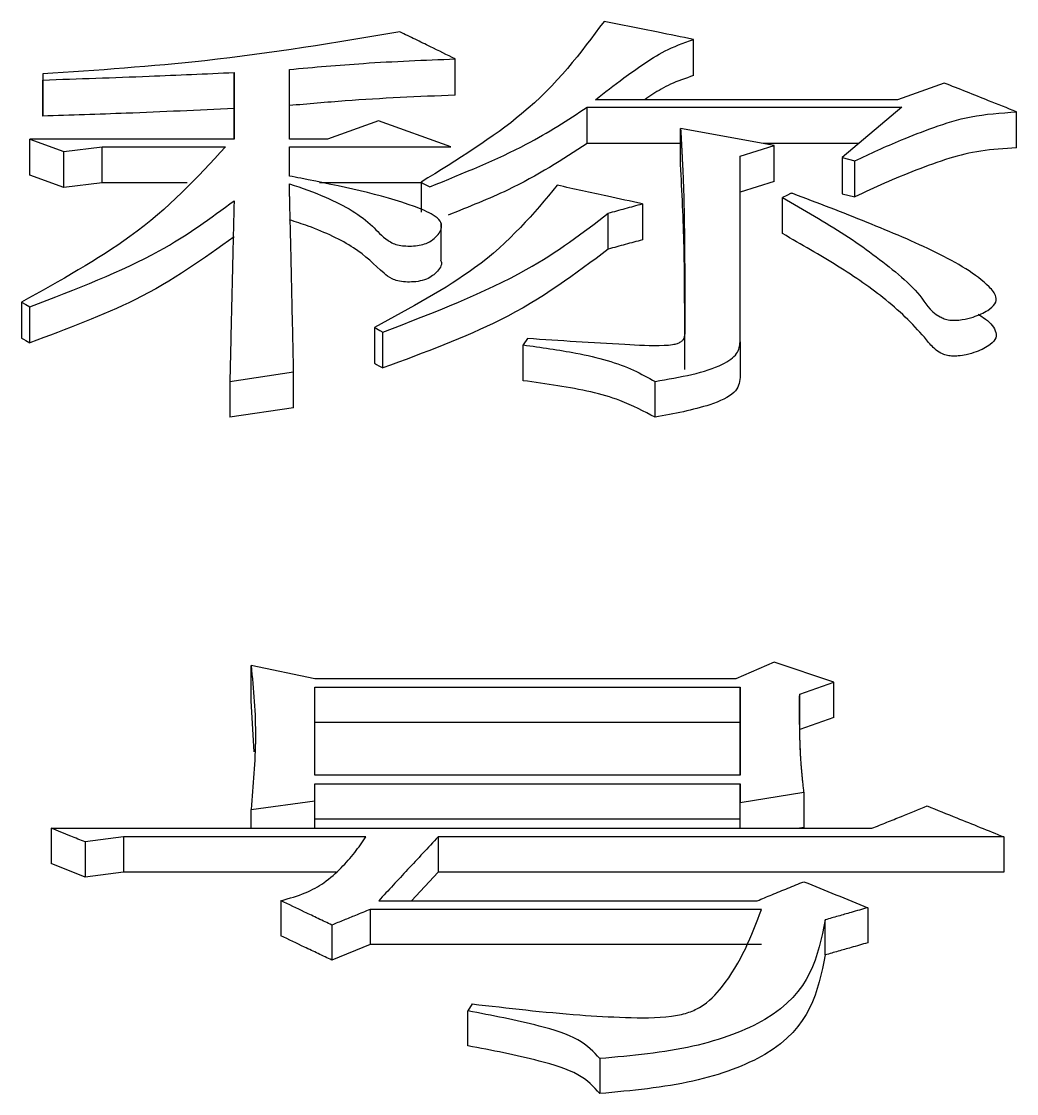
# Model space of a CAD drawing. Header units: millimetres. Extents: x 2379 to 4059, y 879 to 2067.
# Drawn here: x 2717.482 to 2720.013, y 1857.069 to 1859.796 of the extents above; entities that cross this region are included whole.
import ezdxf

# ---------------------------------------------------------------- set-up
doc = ezdxf.new("R2010")
doc.units = ezdxf.units.MM

msp = doc.modelspace()

# ---------------------------------------------------------------- linework, layer by layer
at = {"color": 7, "linetype": 'Continuous', "lineweight": 25}
for p, q in [((2718.1635, 1859.4959), (2718.1634, 1859.6735)), ((2718.5853, 1859.6082), (2718.5853, 1859.7003)), ((2717.536, 1859.662), (2717.536, 1859.6466)), ((2717.536, 1859.662), (2717.536, 1859.57)), ((2717.536, 1859.5547), (2717.536, 1859.6466)), ((2718.0228, 1859.6658), (2718.0228, 1859.4959)), ((2718.0228, 1859.5738), (2718.0228, 1859.6658)), ((2719.8293, 1859.6389), (2719.7103, 1859.5965)), ((2719.7103, 1859.5965), (2718.9423, 1859.5966)), ((2717.536, 1859.57), (2717.536, 1859.5547)), ((2718.0228, 1859.4959), (2718.0228, 1859.5738)), ((2718.9206, 1859.4854), (2718.9206, 1859.5773)), ((2718.9206, 1859.5773), (2719.7211, 1859.5772)), ((2719.7211, 1859.5772), (2719.5697, 1859.4492)), ((2720.0132, 1859.4738), (2720.0132, 1859.5656)), ((2718.3906, 1859.5425), (2718.2608, 1859.4959)), ((2718.5745, 1859.4765), (2718.3906, 1859.5425)), ((2719.3966, 1859.4803), (2719.1586, 1859.5231)), ((2719.1586, 1859.4313), (2719.1586, 1859.5231)), ((2717.5036, 1859.4959), (2717.5901, 1859.4648)), ((2718.0228, 1859.4959), (2717.5036, 1859.4959)), ((2717.5036, 1859.4042), (2717.5036, 1859.4959)), ((2718.2608, 1859.4959), (2718.1635, 1859.4959)), ((2719.1586, 1859.4854), (2718.9206, 1859.4854)), ((2719.6125, 1859.4854), (2719.3686, 1859.4854)), ((2717.5901, 1859.4648), (2717.6875, 1859.4765)), ((2717.5901, 1859.3731), (2717.5901, 1859.4648)), ((2717.6875, 1859.4765), (2718.0011, 1859.4765)), ((2718.1635, 1859.4765), (2718.5745, 1859.4765)), ((2718.1635, 1859.4023), (2718.1635, 1859.4765)), ((2719.3101, 1859.4531), (2719.3966, 1859.4803)), ((2719.3966, 1859.3886), (2719.3966, 1859.4803)), ((2719.3101, 1858.981), (2719.3101, 1859.4531)), ((2719.5697, 1859.4492), (2719.6022, 1859.4414)), ((2719.5697, 1859.4492), (2719.5697, 1859.3574)), ((2719.6022, 1859.3496), (2719.6022, 1859.4414)), ((2717.5901, 1859.3731), (2717.5036, 1859.4042)), ((2717.6875, 1859.3847), (2717.5901, 1859.3731)), ((2717.9032, 1859.3847), (2717.6875, 1859.3847)), ((2718.4987, 1859.3847), (2718.24, 1859.3847)), ((2718.4987, 1859.3867), (2718.4987, 1859.3108)), ((2719.3966, 1859.3886), (2719.3101, 1859.3613)), ((2719.4182, 1859.2558), (2719.4182, 1859.3474)), ((2719.5697, 1859.3574), (2719.6022, 1859.3496)), ((2719.0613, 1859.3317), (2719.0613, 1859.2401)), ((2718.9747, 1859.2165), (2718.9747, 1859.308)), ((2718.55, 1859.2719), (2718.55, 1859.2814)), ((2718.55, 1859.1888), (2718.55, 1859.271)), ((2717.4819, 1859.0816), (2717.4819, 1858.9903)), ((2717.5036, 1858.9783), (2717.5036, 1859.0696)), ((2718.3798, 1859.0173), (2718.3798, 1858.9261)), ((2718.4014, 1858.9141), (2718.4014, 1859.0052)), ((2719.1695, 1858.91), (2719.1695, 1859.0011)), ((2718.7692, 1858.9891), (2718.7584, 1858.9729)), ((2719.3101, 1858.981), (2719.3101, 1858.8899)), ((2718.012, 1858.8798), (2718.1743, 1858.9042)), ((2718.1743, 1858.8131), (2718.1743, 1858.9042)), ((2718.012, 1858.8798), (2718.012, 1858.7888)), ((2719.0937, 1858.7888), (2719.0938, 1858.8798)), ((2718.1743, 1858.8131), (2718.012, 1858.7888)), ((2718.0661, 1858.0674), (2718.0661, 1858.1574)), ((2718.2284, 1858.1233), (2718.0661, 1858.1574)), ((2719.3967, 1858.1659), (2719.2993, 1858.1233)), ((2719.5481, 1858.1148), (2719.3967, 1858.1659)), ((2719.2993, 1858.1233), (2718.2284, 1858.1233)), ((2718.2284, 1858.102), (2719.3101, 1858.102)), ((2718.2284, 1857.8782), (2718.2284, 1858.102)), ((2719.3101, 1858.102), (2719.3101, 1857.8782)), ((2719.3101, 1858.012), (2719.3101, 1858.102)), ((2719.4616, 1858.0848), (2719.5481, 1858.1148)), ((2719.5481, 1858.0248), (2719.5481, 1858.1148)), ((2718.074, 1857.9381), (2718.0661, 1858.0674)), ((2719.4616, 1858.0656), (2719.4616, 1858.0848)), ((2719.3101, 1858.012), (2718.2284, 1858.012)), ((2719.3101, 1857.8782), (2719.3101, 1858.012)), ((2719.5481, 1858.0248), (2719.4616, 1857.9949)), ((2719.3101, 1857.8782), (2718.2284, 1857.8782)), ((2718.2284, 1857.8566), (2719.3101, 1857.8565)), ((2718.2284, 1857.8131), (2718.2284, 1857.8566)), ((2719.3101, 1857.8565), (2719.3101, 1857.8088)), ((2719.3101, 1857.7669), (2719.3101, 1857.8565)), ((2719.3101, 1857.8088), (2719.4724, 1857.8348)), ((2719.4724, 1857.8348), (2719.4724, 1857.7452)), ((2718.0661, 1857.7914), (2718.2284, 1857.8131)), ((2718.2284, 1857.7434), (2718.2284, 1857.8131)), ((2719.3101, 1857.7434), (2719.3101, 1857.8088)), ((2718.0661, 1857.7434), (2718.0661, 1857.7914)), ((2719.3101, 1857.7669), (2718.2284, 1857.7669)), ((2719.3101, 1857.7434), (2719.3101, 1857.7669)), ((2717.5577, 1857.7434), (2719.6455, 1857.7434)), ((2717.5577, 1857.7434), (2717.5577, 1857.6539)), ((2719.4724, 1857.7452), (2719.461, 1857.7434)), ((2717.7416, 1857.7216), (2717.6443, 1857.7085)), ((2718.3582, 1857.7216), (2717.7416, 1857.7216)), ((2717.7416, 1857.7216), (2717.7416, 1857.6321)), ((2719.9808, 1857.7215), (2718.5421, 1857.7216)), ((2718.5421, 1857.7216), (2718.5421, 1857.6321)), ((2719.9808, 1857.7215), (2719.9808, 1857.6321)), ((2717.6443, 1857.7085), (2717.6443, 1857.619)), ((2717.6443, 1857.619), (2717.5577, 1857.6539)), ((2717.7416, 1857.6321), (2717.6443, 1857.619)), ((2718.2826, 1857.6321), (2717.7416, 1857.6321)), ((2718.5421, 1857.6321), (2718.4739, 1857.5591)), ((2719.9808, 1857.6321), (2718.5421, 1857.6321)), ((2718.1418, 1857.5591), (2718.1418, 1857.4698)), ((2718.3907, 1857.5591), (2719.3534, 1857.559)), ((2719.3642, 1857.537), (2718.369, 1857.537)), ((2718.369, 1857.537), (2718.369, 1857.4477)), ((2719.6346, 1857.5414), (2719.6346, 1857.4521)), ((2718.2717, 1857.4972), (2718.2717, 1857.408)), ((2719.5265, 1857.4212), (2719.5265, 1857.5104)), ((2718.369, 1857.4477), (2718.2717, 1857.408)), ((2719.3642, 1857.4477), (2718.369, 1857.4477)), ((2718.6286, 1857.2967), (2718.6178, 1857.2788)), ((2718.6178, 1857.1899), (2718.6178, 1857.2788)), ((2718.9532, 1857.1574), (2718.9532, 1857.0686))]:
    msp.add_line(p, q, dxfattribs=at)
at = {"color": 7, "linetype": 'Continuous', "lineweight": 25, "flags": 128}
for points in [[(2717.6875, 1859.3847), (2717.6875, 1859.4077), (2717.6875, 1859.4306), (2717.6875, 1859.4535), (2717.6875, 1859.4765)], [(2718.4987, 1859.3867), (2718.5042, 1859.3837), (2718.5123, 1859.3793), (2718.5204, 1859.3749)], [(2719.4398, 1859.3591), (2719.429, 1859.3532), (2719.4182, 1859.3474)], [(2717.4819, 1859.0816), (2717.4927, 1859.0756), (2717.5036, 1859.0696)], [(2718.3798, 1859.0173), (2718.3853, 1859.0142), (2718.3933, 1859.0097), (2718.4014, 1859.0052)], [(2717.4819, 1858.9903), (2717.4874, 1858.9873), (2717.4929, 1858.9842), (2717.5036, 1858.9783)], [(2718.7584, 1858.8818), (2718.7584, 1858.9188), (2718.7584, 1858.9459), (2718.7584, 1858.9729)], [(2718.3798, 1858.9261), (2718.3853, 1858.9231), (2718.3908, 1858.92), (2718.4014, 1858.9141)]]:
    msp.add_lwpolyline(points, dxfattribs=at)
at = {"color": 7, "linetype": 'Continuous', "lineweight": 25}
for points, knots in [([(2718.9639, 1859.7956), (2718.9044, 1859.7156), (2718.7976, 1859.5721), (2718.5905, 1859.4436), (2718.4987, 1859.3867)], [0, 0, 0, 0, 0.556899, 1, 1, 1, 1]), ([(2719.1911, 1859.7499), (2719.1612, 1859.7559), (2719.1084, 1859.7666), (2719.0326, 1859.7818), (2718.9868, 1859.791), (2718.9639, 1859.7956)], [0, 0, 0, 0, 0.394861, 0.69743, 1, 1, 1, 1]), ([(2718.4446, 1859.769), (2718.2815, 1859.7417), (2717.9887, 1859.6927), (2717.675, 1859.6714), (2717.536, 1859.662)], [0, 0, 0, 0, 0.557097, 1, 1, 1, 1]), ([(2718.5853, 1859.7003), (2718.5643, 1859.7106), (2718.5304, 1859.7272), (2718.4835, 1859.7501), (2718.4576, 1859.7627), (2718.4446, 1859.769)], [0, 0, 0, 0, 0.4477993, 0.7238996, 1, 1, 1, 1]), ([(2718.9423, 1859.5966), (2718.9657, 1859.6151), (2719.0043, 1859.6456), (2719.0638, 1859.6868), (2719.1155, 1859.722), (2719.1658, 1859.7406), (2719.1911, 1859.7499)], [0, 0, 0, 0, 0.337761, 0.556951, 0.777135, 1, 1, 1, 1]), ([(2719.1911, 1859.6578), (2719.1911, 1859.6656), (2719.1911, 1859.6811), (2719.1911, 1859.7118), (2719.1911, 1859.7347), (2719.1911, 1859.7499)], [0, 0, 0, 0, 0.2525, 0.505, 1, 1, 1, 1]), ([(2718.1634, 1859.6735), (2718.226, 1859.6791), (2718.3651, 1859.6916), (2718.5072, 1859.6972), (2718.5853, 1859.7003)], [0, 0, 0, 0, 0.449849, 1, 1, 1, 1]), ([(2717.536, 1859.6466), (2717.6264, 1859.6497), (2717.7889, 1859.6551), (2717.9509, 1859.6625), (2718.0228, 1859.6658)], [0, 0, 0, 0, 0.555754, 1, 1, 1, 1]), ([(2719.1911, 1859.6578), (2719.1708, 1859.6508), (2719.1306, 1859.637), (2719.0944, 1859.6147), (2719.0743, 1859.6012), (2719.0675, 1859.5966)], [0, 0, 0, 0, 0.401498, 0.797434, 1, 1, 1, 1]), ([(2720.0132, 1859.5656), (2719.9895, 1859.5751), (2719.9471, 1859.5921), (2719.8858, 1859.6165), (2719.8481, 1859.6314), (2719.8293, 1859.6389)], [0, 0, 0, 0, 0.386102, 0.693051, 1, 1, 1, 1]), ([(2718.5853, 1859.6082), (2718.4917, 1859.6042), (2718.3498, 1859.5981), (2718.2107, 1859.5857), (2718.1634, 1859.5815)], [0, 0, 0, 0, 0.659861, 1, 1, 1, 1]), ([(2718.0228, 1859.5738), (2717.9314, 1859.5697), (2717.7694, 1859.5623), (2717.6069, 1859.557), (2717.536, 1859.5547)], [0, 0, 0, 0, 0.564211, 1, 1, 1, 1]), ([(2718.5204, 1859.3749), (2718.6065, 1859.4098), (2718.7593, 1859.4716), (2718.8716, 1859.5452), (2718.9206, 1859.5773)], [0, 0, 0, 0, 0.563218, 1, 1, 1, 1]), ([(2719.6022, 1859.4414), (2719.6408, 1859.4592), (2719.7047, 1859.4888), (2719.802, 1859.5264), (2719.8943, 1859.5571), (2719.9733, 1859.5628), (2720.0132, 1859.5656)], [0, 0, 0, 0, 0.335019, 0.553277, 0.774167, 1, 1, 1, 1]), ([(2719.1586, 1859.5231), (2719.1588, 1859.52), (2719.1592, 1859.5139), (2719.1597, 1859.5047), (2719.1602, 1859.4954), (2719.1607, 1859.4862), (2719.1612, 1859.477), (2719.1616, 1859.4693), (2719.162, 1859.4616), (2719.1624, 1859.4539), (2719.1628, 1859.4446), (2719.1634, 1859.4323), (2719.1642, 1859.4169), (2719.165, 1859.3983), (2719.1656, 1859.3828), (2719.1661, 1859.3673), (2719.1666, 1859.3518), (2719.1671, 1859.3331), (2719.1674, 1859.3176), (2719.1677, 1859.302), (2719.1679, 1859.2864), (2719.1682, 1859.2676), (2719.1684, 1859.252), (2719.1686, 1859.2364), (2719.1687, 1859.2207), (2719.1689, 1859.1956), (2719.1691, 1859.1641), (2719.1692, 1859.1357), (2719.1693, 1859.1184), (2719.1693, 1859.1105), (2719.1693, 1859.1026), (2719.1694, 1859.0946), (2719.1694, 1859.0867), (2719.1694, 1859.0788), (2719.1694, 1859.0693), (2719.1694, 1859.0614), (2719.1694, 1859.0558), (2719.1694, 1859.0518), (2719.1694, 1859.0479), (2719.1694, 1859.0439), (2719.1694, 1859.0399), (2719.1694, 1859.036), (2719.1694, 1859.0312), (2719.1695, 1859.0272), (2719.1695, 1859.0232), (2719.1695, 1859.0193), (2719.1695, 1859.0145), (2719.1695, 1859.0105), (2719.1695, 1859.0061), (2719.1695, 1859.0032), (2719.1695, 1859.0011)], [0, 0, 0, 0, 0.0179705, 0.035941, 0.0539114, 0.0718819, 0.0898524, 0.1078229, 0.1168081, 0.1347786, 0.152749, 0.1707195, 0.2066605, 0.2426014, 0.2785424, 0.2965129, 0.3324539, 0.3683948, 0.4043358, 0.4223063, 0.4582472, 0.4941882, 0.5301291, 0.5480996, 0.5840406, 0.6199815, 0.6918635, 0.7637454, 0.7817158, 0.7907011, 0.8086716, 0.826642, 0.8356273, 0.8535978, 0.8715682, 0.8895387, 0.8985239, 0.9030166, 0.9120018, 0.920987, 0.9254797, 0.9344649, 0.9434501, 0.9524354, 0.956928, 0.9659132, 0.9748985, 0.9838837, 0.9883763, 1, 1, 1, 1]), ([(2718.9206, 1859.4854), (2718.8581, 1859.4444), (2718.7575, 1859.3785), (2718.6197, 1859.3238), (2718.5675, 1859.3031)], [0, 0, 0, 0, 0.621969, 1, 1, 1, 1]), ([(2718.0011, 1859.4765), (2717.9294, 1859.3986), (2717.8004, 1859.2587), (2717.5798, 1859.136), (2717.4819, 1859.0816)], [0, 0, 0, 0, 0.55626, 1, 1, 1, 1]), ([(2720.0132, 1859.4738), (2719.9821, 1859.4721), (2719.9205, 1859.4687), (2719.8352, 1859.4463), (2719.7565, 1859.4176), (2719.677, 1859.3843), (2719.6271, 1859.3612), (2719.6022, 1859.3496)], [0, 0, 0, 0, 0.175416, 0.347585, 0.56656, 0.783731, 1, 1, 1, 1]), ([(2719.1695, 1858.91), (2719.1693, 1858.9719), (2719.1691, 1859.0764), (2719.168, 1859.2507), (2719.1623, 1859.3617), (2719.1586, 1859.4313)], [0, 0, 0, 0, 0.351751, 0.593192, 1, 1, 1, 1]), ([(2718.1635, 1859.3827), (2718.1951, 1859.3718), (2718.282, 1859.3418), (2718.3645, 1859.2907), (2718.3999, 1859.247), (2718.4259, 1859.2312), (2718.4419, 1859.2262), (2718.4601, 1859.224), (2718.4798, 1859.2242), (2718.4993, 1859.2269), (2718.5185, 1859.2334), (2718.5389, 1859.2481), (2718.5526, 1859.2671), (2718.5493, 1859.2881), (2718.5261, 1859.3071), (2718.4194, 1859.351), (2718.2844, 1859.3783), (2718.1732, 1859.4004), (2718.1635, 1859.4023)], [0, 0, 0, 0, 0.104817, 0.288489, 0.371154, 0.389962, 0.405383, 0.420813, 0.436756, 0.454227, 0.471615, 0.498268, 0.557765, 0.592477, 0.62706, 0.687172, 0.972715, 1, 1, 1, 1]), ([(2718.1743, 1858.9042), (2718.1731, 1858.9575), (2718.1716, 1859.0243), (2718.1699, 1859.1035), (2718.1692, 1859.1365), (2718.1685, 1859.1694), (2718.1679, 1859.1956), (2718.1671, 1859.2284), (2718.1665, 1859.2545), (2718.1659, 1859.2806), (2718.1654, 1859.3001), (2718.165, 1859.3164), (2718.1646, 1859.3326), (2718.1643, 1859.3456), (2718.164, 1859.3585), (2718.1638, 1859.3698), (2718.1636, 1859.3779), (2718.1635, 1859.3827)], [0, 0, 0, 0, 0.329938, 0.412422, 0.494907, 0.536149, 0.618633, 0.659875, 0.74236, 0.783602, 0.824844, 0.866086, 0.886707, 0.927949, 0.94857, 0.969192, 1, 1, 1, 1]), ([(2718.8449, 1859.3788), (2718.7848, 1859.3068), (2718.6766, 1859.1772), (2718.4711, 1859.0665), (2718.3798, 1859.0173)], [0, 0, 0, 0, 0.555457, 1, 1, 1, 1]), ([(2719.0613, 1859.3317), (2719.0317, 1859.3381), (2718.9809, 1859.3492), (2718.9087, 1859.3649), (2718.8662, 1859.3742), (2718.8449, 1859.3788)], [0, 0, 0, 0, 0.410172, 0.705086, 1, 1, 1, 1]), ([(2719.4182, 1859.3474), (2719.4726, 1859.3163), (2719.5815, 1859.2542), (2719.6942, 1859.1695), (2719.772, 1859.0996), (2719.7913, 1859.0576), (2719.8288, 1859.0392), (2719.8423, 1859.0358), (2719.8588, 1859.035), (2719.8799, 1859.0373), (2719.9102, 1859.0452), (2719.9398, 1859.0588), (2719.9609, 1859.0769), (2719.9634, 1859.0982), (2719.9237, 1859.1455), (2719.812, 1859.2103), (2719.6329, 1859.2853), (2719.5067, 1859.3343), (2719.4412, 1859.3586), (2719.4398, 1859.3591)], [0, 0, 0, 0, 0.146382, 0.292955, 0.366204, 0.439427, 0.447746, 0.45616, 0.463429, 0.472823, 0.489455, 0.518149, 0.540935, 0.563855, 0.597101, 0.728178, 0.861562, 0.99717, 1, 1, 1, 1]), ([(2717.5036, 1859.0696), (2717.6206, 1859.1147), (2717.828, 1859.1948), (2717.9637, 1859.2956), (2718.0228, 1859.3396)], [0, 0, 0, 0, 0.56439, 1, 1, 1, 1]), ([(2718.0228, 1859.3395), (2718.0217, 1859.2933), (2718.0204, 1859.2413), (2718.0189, 1859.1772), (2718.0182, 1859.148), (2718.0173, 1859.1129), (2718.0165, 1859.0777), (2718.0157, 1859.0425), (2718.0149, 1859.0071), (2718.0143, 1858.9775), (2718.0138, 1858.9568), (2718.0134, 1858.942), (2718.0131, 1858.9272), (2718.0128, 1858.9123), (2718.0125, 1858.9004), (2718.0123, 1858.8906), (2718.0121, 1858.8837), (2718.012, 1858.8798)], [0, 0, 0, 0, 0.305862, 0.344095, 0.42056, 0.497026, 0.573491, 0.649956, 0.726422, 0.802887, 0.84112, 0.860236, 0.898469, 0.936701, 0.955818, 0.974934, 1, 1, 1, 1]), ([(2718.9747, 1859.308), (2718.9892, 1859.312), (2719.018, 1859.3198), (2719.0469, 1859.3277), (2719.0613, 1859.3317)], [0, 0, 0, 0, 0.499999, 1, 1, 1, 1]), ([(2718.4014, 1859.0052), (2718.5319, 1859.0557), (2718.7632, 1859.1452), (2718.9105, 1859.2586), (2718.9747, 1859.308)], [0, 0, 0, 0, 0.564262, 1, 1, 1, 1]), ([(2718.5483, 1859.1893), (2718.5492, 1859.1863), (2718.5531, 1859.1743), (2718.5399, 1859.1587), (2718.5221, 1859.144), (2718.5036, 1859.1362), (2718.4807, 1859.1327), (2718.4587, 1859.1326), (2718.4392, 1859.1353), (2718.4187, 1859.1426), (2718.3846, 1859.1721), (2718.3351, 1859.2217), (2718.2418, 1859.2653), (2718.1795, 1859.2858), (2718.1635, 1859.2911)], [0, 0, 0, 0, 0.03217, 0.130443, 0.169493, 0.209, 0.243133, 0.273005, 0.30335, 0.330697, 0.38979, 0.648371, 0.90947, 1, 1, 1, 1]), ([(2718.0228, 1859.248), (2717.9458, 1859.1922), (2717.8072, 1859.0918), (2717.5971, 1859.0133), (2717.5036, 1858.9783)], [0, 0, 0, 0, 0.554907, 1, 1, 1, 1]), ([(2719.0613, 1859.2401), (2719.0469, 1859.2361), (2719.018, 1859.2283), (2718.9892, 1859.2204), (2718.9747, 1859.2165)], [0, 0, 0, 0, 0.500001, 1, 1, 1, 1]), ([(2719.9152, 1859.0506), (2719.9198, 1859.0479), (2719.941, 1859.0355), (2719.9594, 1859.015), (2719.9635, 1858.9907), (2719.9464, 1858.9715), (2719.9181, 1858.9571), (2719.8885, 1858.948), (2719.8677, 1858.9445), (2719.8509, 1858.9439), (2719.8366, 1858.9457), (2719.8213, 1858.951), (2719.8012, 1858.9642), (2719.7642, 1859.012), (2719.6895, 1859.0854), (2719.5605, 1859.1745), (2719.4658, 1859.2286), (2719.4182, 1859.2558)], [0, 0, 0, 0, 0.019935, 0.092126, 0.128452, 0.164994, 0.212308, 0.23785, 0.255737, 0.26718, 0.278732, 0.291669, 0.31574, 0.371395, 0.593339, 0.795955, 1, 1, 1, 1]), ([(2718.9747, 1859.2165), (2718.8915, 1859.1536), (2718.7415, 1859.0403), (2718.5061, 1858.953), (2718.4014, 1858.9141)], [0, 0, 0, 0, 0.55488, 1, 1, 1, 1]), ([(2719.1694, 1859.0011), (2719.1688, 1858.9959), (2719.1679, 1858.9885), (2719.1593, 1858.9799), (2719.15, 1858.9754), (2719.1356, 1858.9721), (2719.0905, 1858.9691), (2719.0083, 1858.9746), (2718.8928, 1858.9805), (2718.8104, 1858.9862), (2718.7692, 1858.9891)], [0, 0, 0, 0, 0.083125, 0.11875, 0.147804, 0.176837, 0.225893, 0.446677, 0.723242, 1, 1, 1, 1]), ([(2718.7584, 1858.9729), (2718.8037, 1858.9666), (2718.8779, 1858.9561), (2718.9738, 1858.9347), (2719.0406, 1858.9093), (2719.0761, 1858.8896), (2719.0938, 1858.8798)], [0, 0, 0, 0, 0.347242, 0.568885, 0.786213, 1, 1, 1, 1]), ([(2719.0938, 1858.8798), (2719.1579, 1858.891), (2719.2461, 1858.9063), (2719.3065, 1858.9501), (2719.3089, 1858.9707), (2719.3101, 1858.981)], [0, 0, 0, 0, 0.574092, 0.788689, 1, 1, 1, 1]), ([(2719.3101, 1858.8899), (2719.3081, 1858.8766), (2719.3042, 1858.8498), (2719.2203, 1858.8122), (2719.1423, 1858.7978), (2719.0937, 1858.7888)], [0, 0, 0, 0, 0.2685744, 0.5449192, 1, 1, 1, 1]), ([(2719.0937, 1858.7888), (2719.0657, 1858.8038), (2719.0191, 1858.8288), (2718.9311, 1858.8545), (2718.8463, 1858.8696), (2718.7878, 1858.8777), (2718.7584, 1858.8818)], [0, 0, 0, 0, 0.3313615, 0.5507854, 0.7747187, 1, 1, 1, 1]), ([(2718.0661, 1858.1574), (2718.0692, 1858.127), (2718.0752, 1858.0661), (2718.0793, 1857.9443), (2718.0714, 1857.8524), (2718.0661, 1857.7914)], [0, 0, 0, 0, 0.252085, 0.504198, 1, 1, 1, 1]), ([(2719.4724, 1857.8348), (2719.4722, 1857.8369), (2719.4717, 1857.8411), (2719.471, 1857.8473), (2719.4704, 1857.8535), (2719.4697, 1857.8597), (2719.4691, 1857.866), (2719.4685, 1857.8722), (2719.468, 1857.8773), (2719.4675, 1857.8825), (2719.467, 1857.8877), (2719.4665, 1857.8939), (2719.4658, 1857.9022), (2719.4651, 1857.9105), (2719.4646, 1857.9187), (2719.4642, 1857.9249), (2719.4637, 1857.9332), (2719.4633, 1857.9414), (2719.4629, 1857.9497), (2719.4627, 1857.9559), (2719.4624, 1857.9641), (2719.4622, 1857.9724), (2719.462, 1857.9806), (2719.4618, 1857.9889), (2719.4616, 1857.9971), (2719.4615, 1858.0053), (2719.4615, 1858.0115), (2719.4614, 1858.0177), (2719.4614, 1858.0238), (2719.4614, 1858.029), (2719.4614, 1858.0331), (2719.4614, 1858.0372), (2719.4614, 1858.0413), (2719.4614, 1858.0454), (2719.4614, 1858.0485), (2719.4614, 1858.0515), (2719.4614, 1858.0556), (2719.4614, 1858.0597), (2719.4614, 1858.0638), (2719.4615, 1858.0679), (2719.4615, 1858.072), (2719.4615, 1858.0761), (2719.4615, 1858.0801), (2719.4615, 1858.083), (2719.4616, 1858.0848)], [0, 0, 0, 0, 0.024742, 0.049483, 0.074225, 0.098967, 0.123709, 0.14845, 0.173192, 0.185563, 0.210305, 0.235047, 0.259788, 0.309272, 0.334014, 0.358756, 0.383497, 0.432981, 0.457723, 0.482464, 0.507206, 0.55669, 0.581432, 0.606173, 0.655657, 0.680399, 0.70514, 0.729882, 0.754624, 0.779366, 0.791736, 0.804107, 0.828849, 0.84122, 0.853591, 0.865962, 0.878333, 0.903074, 0.915445, 0.927816, 0.952558, 0.964929, 0.9773, 1, 1, 1, 1]), ([(2719.4643, 1857.9239), (2719.4634, 1857.9415), (2719.4616, 1857.9813), (2719.4616, 1858.0361), (2719.4616, 1858.0667)], [0, 0, 0, 0, 0.441321, 1, 1, 1, 1]), ([(2719.6455, 1857.7434), (2719.6579, 1857.7484), (2719.6829, 1857.7585), (2719.7298, 1857.7774), (2719.7642, 1857.7912), (2719.7861, 1857.8001)], [0, 0, 0, 0, 0.266245, 0.532491, 1, 1, 1, 1]), ([(2719.7861, 1857.8001), (2719.811, 1857.79), (2719.856, 1857.7719), (2719.9209, 1857.7457), (2719.9608, 1857.7296), (2719.9808, 1857.7215)], [0, 0, 0, 0, 0.384573, 0.692287, 1, 1, 1, 1]), ([(2717.6443, 1857.7085), (2717.6319, 1857.7135), (2717.6113, 1857.7218), (2717.5825, 1857.7335), (2717.566, 1857.7401), (2717.5577, 1857.7434)], [0, 0, 0, 0, 0.42836, 0.71418, 1, 1, 1, 1]), ([(2718.1418, 1857.5591), (2718.1635, 1857.5652), (2718.2063, 1857.5774), (2718.2568, 1857.607), (2718.2961, 1857.6423), (2718.3307, 1857.6815), (2718.349, 1857.7082), (2718.3582, 1857.7216)], [0, 0, 0, 0, 0.176065, 0.348002, 0.566634, 0.783694, 1, 1, 1, 1]), ([(2718.5421, 1857.7216), (2718.5291, 1857.7077), (2718.5031, 1857.6799), (2718.4527, 1857.6258), (2718.4152, 1857.5854), (2718.3907, 1857.5591)], [0, 0, 0, 0, 0.257226, 0.514452, 1, 1, 1, 1]), ([(2719.3534, 1857.559), (2719.3659, 1857.5641), (2719.3919, 1857.5748), (2719.4316, 1857.5909), (2719.4588, 1857.602), (2719.4724, 1857.6075)], [0, 0, 0, 0, 0.314653, 0.657326, 1, 1, 1, 1]), ([(2719.4724, 1857.6075), (2719.4994, 1857.5965), (2719.5535, 1857.5745), (2719.6076, 1857.5524), (2719.6346, 1857.5414)], [0, 0, 0, 0, 0.499999, 1, 1, 1, 1]), ([(2718.2717, 1857.4972), (2718.2601, 1857.5027), (2718.2369, 1857.5137), (2718.1937, 1857.5344), (2718.162, 1857.5495), (2718.1418, 1857.5591)], [0, 0, 0, 0, 0.267463, 0.534927, 1, 1, 1, 1]), ([(2718.369, 1857.537), (2718.3565, 1857.5319), (2718.3341, 1857.5227), (2718.3016, 1857.5094), (2718.2816, 1857.5013), (2718.2717, 1857.4972)], [0, 0, 0, 0, 0.384577, 0.692288, 1, 1, 1, 1]), ([(2718.6286, 1857.2967), (2718.7195, 1857.2861), (2718.8481, 1857.271), (2719.0177, 1857.2614), (2719.1126, 1857.2602), (2719.1772, 1857.2726), (2719.2269, 1857.2967), (2719.3072, 1857.3848), (2719.3392, 1857.4702), (2719.3642, 1857.537)], [0, 0, 0, 0, 0.238484, 0.337767, 0.43778, 0.475122, 0.512592, 0.618725, 1, 1, 1, 1]), ([(2719.6346, 1857.5414), (2719.6206, 1857.5373), (2719.5955, 1857.5302), (2719.5594, 1857.5199), (2719.5375, 1857.5136), (2719.5265, 1857.5104)], [0, 0, 0, 0, 0.39043, 0.695215, 1, 1, 1, 1]), ([(2719.5265, 1857.5104), (2719.5083, 1857.4182), (2719.4828, 1857.2884), (2719.1936, 1857.1796), (2719.0345, 1857.1649), (2718.9532, 1857.1574)], [0, 0, 0, 0, 0.544628, 0.767125, 1, 1, 1, 1]), ([(2718.2717, 1857.408), (2718.2601, 1857.4135), (2718.2369, 1857.4246), (2718.1936, 1857.4452), (2718.1619, 1857.4602), (2718.1418, 1857.4698)], [0, 0, 0, 0, 0.267647, 0.535294, 1, 1, 1, 1]), ([(2719.6346, 1857.4521), (2719.6206, 1857.4481), (2719.5955, 1857.4409), (2719.5594, 1857.4306), (2719.5374, 1857.4244), (2719.5265, 1857.4212)], [0, 0, 0, 0, 0.390574, 0.695287, 1, 1, 1, 1]), ([(2719.5265, 1857.4212), (2719.5083, 1857.3291), (2719.4827, 1857.1994), (2719.1935, 1857.0908), (2719.0345, 1857.0761), (2718.9532, 1857.0686)], [0, 0, 0, 0, 0.544404, 0.766963, 1, 1, 1, 1]), ([(2718.9532, 1857.1574), (2718.9375, 1857.1745), (2718.9055, 1857.2095), (2718.778, 1857.2483), (2718.6789, 1857.2672), (2718.6178, 1857.2788)], [0, 0, 0, 0, 0.267599, 0.548584, 1, 1, 1, 1]), ([(2718.9532, 1857.0686), (2718.9375, 1857.0857), (2718.9055, 1857.1207), (2718.778, 1857.1594), (2718.6789, 1857.1783), (2718.6178, 1857.1899)], [0, 0, 0, 0, 0.267465, 0.548457, 1, 1, 1, 1])]:
    msp.add_open_spline(points, degree=3, knots=knots, dxfattribs=at)

doc.saveas('drawing.dxf')
